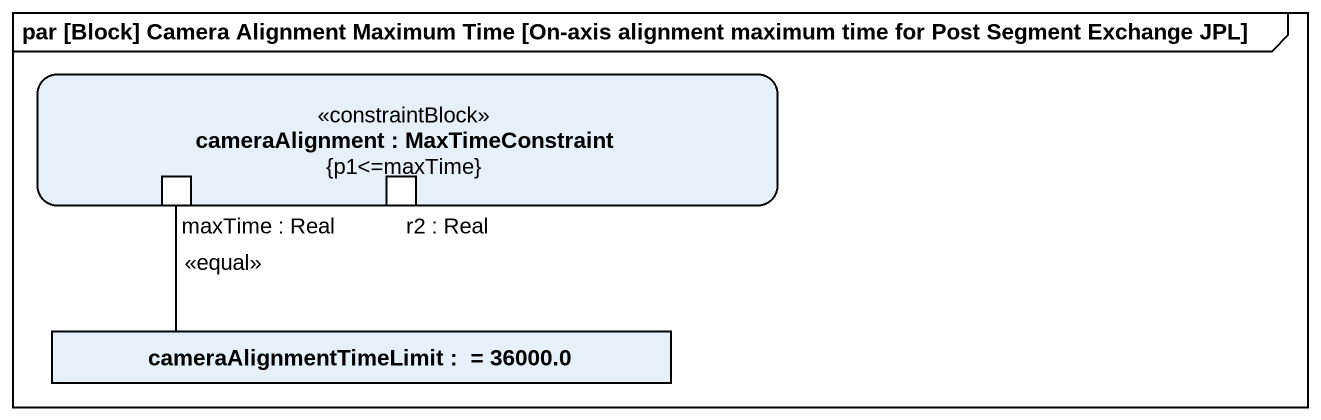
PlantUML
@startuml
mainframe par [Block] Camera Alignment Maximum Time [On-axis alignment maximum time for Post Segment Exchange JPL]
rectangle "cameraAlignment : MaxTimeConstraint\n{p1<=maxTime}" as cameraAlignment <<constraintBlock>> {
  port "maxTime : Real" as maxTime_Real
  port "r2 : Real" as r2_Real
}
rectangle "cameraAlignmentTimeLimit :  = 36000.0" as cameraAlignmentTimeLimit
maxTime_Real -- cameraAlignmentTimeLimit : <<equal>>
@enduml
